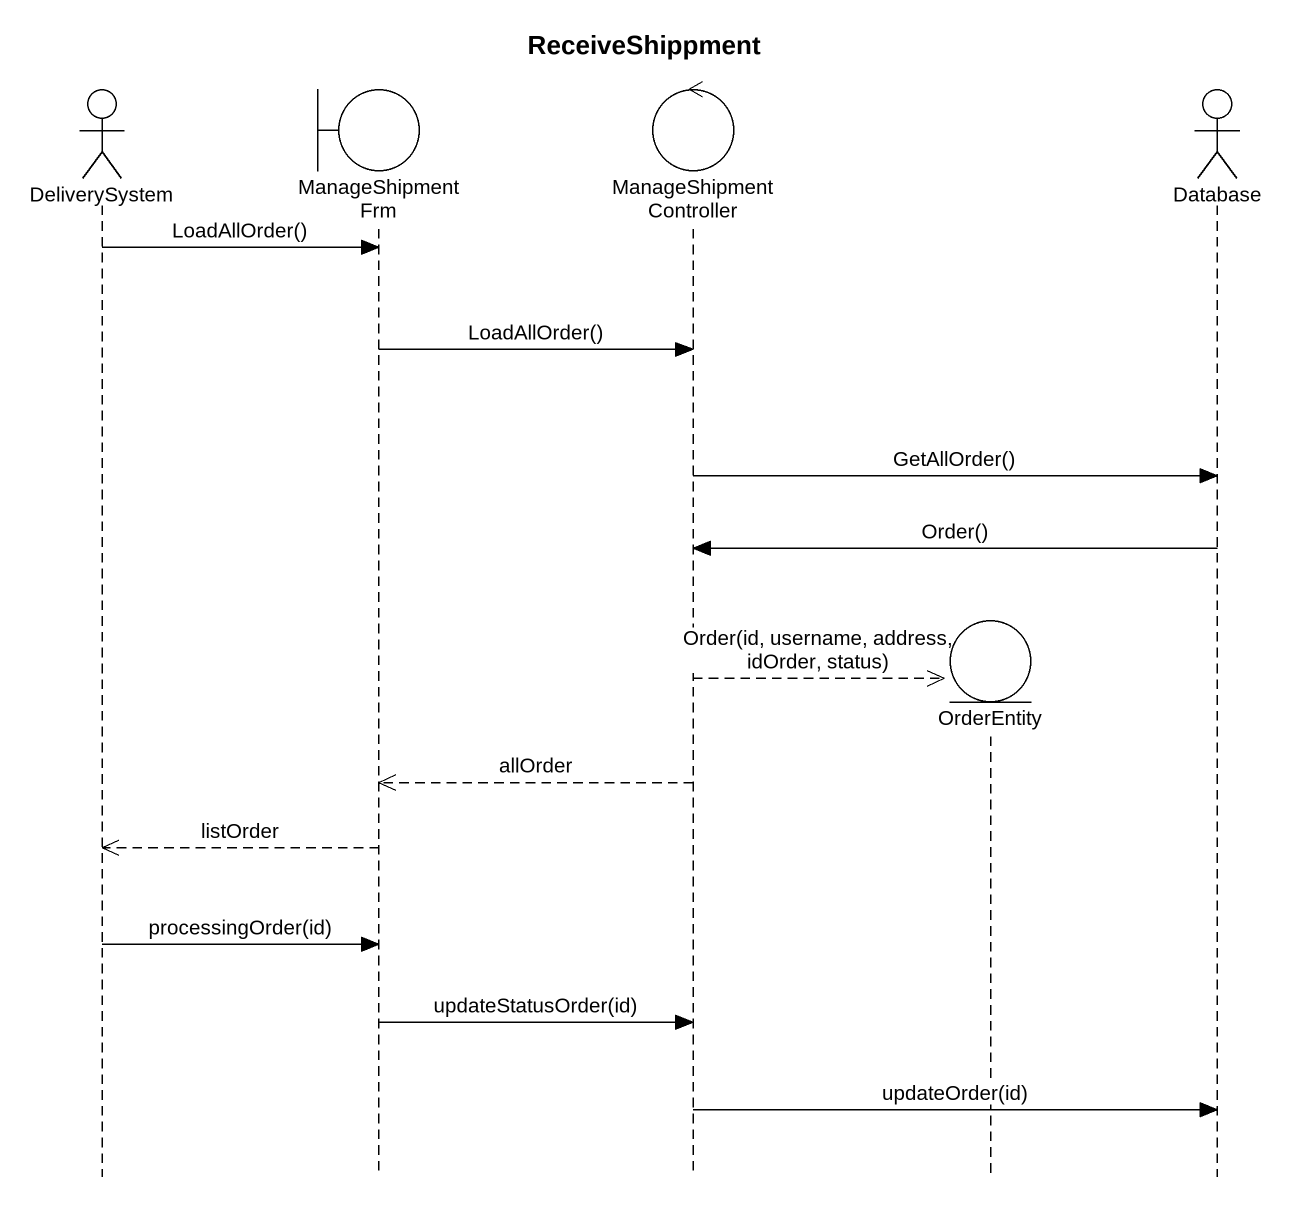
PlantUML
@startuml
title ReceiveShippment
hide footbox
actor DeliverySystem
boundary ManageShipmentFrm
control ManageShipmentController
entity OrderEntity
actor "Database" as Database_

DeliverySystem -> ManageShipmentFrm : LoadAllOrder()
ManageShipmentFrm -> ManageShipmentController : LoadAllOrder()
ManageShipmentController -> Database_ : GetAllOrder()
Database_ -> ManageShipmentController : Order()
ManageShipmentController -->> OrderEntity ** : Order(id, username, address, idOrder, status)
ManageShipmentController -->> ManageShipmentFrm : allOrder
ManageShipmentFrm -->> DeliverySystem : listOrder
DeliverySystem -> ManageShipmentFrm : processingOrder(id)
ManageShipmentFrm -> ManageShipmentController : updateStatusOrder(id)
ManageShipmentController -> Database_ : updateOrder(id)
@enduml
